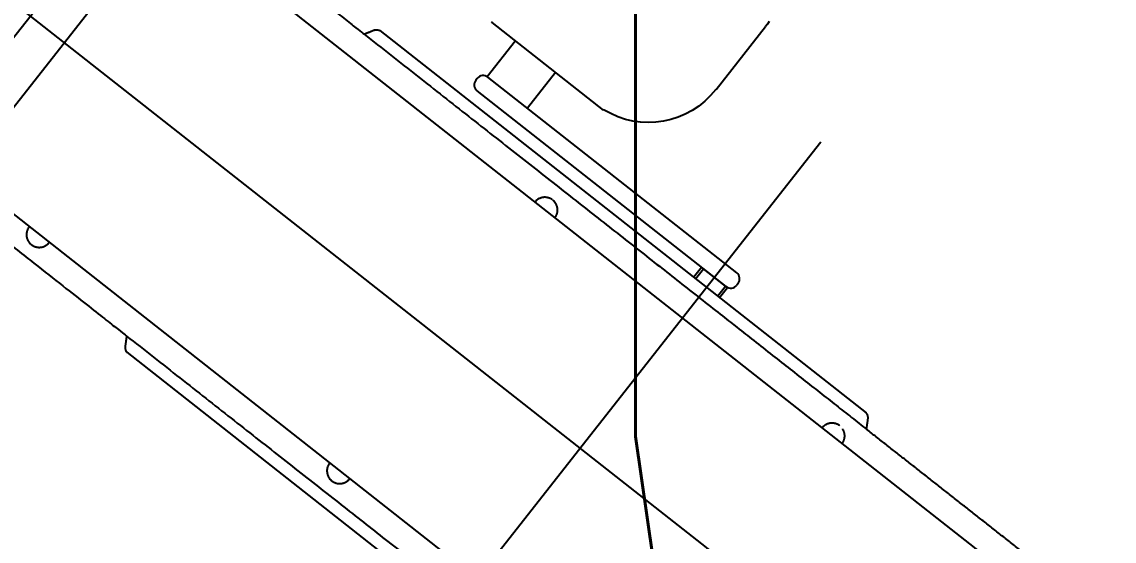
# Model space of a CAD drawing. Header units: millimetres. Extents: x 1145859089 to 1147511753, y -1047484727 to -1047247487.
# Drawn here: x 1146333848.6 to 1146334276.6, y -1047434170.9 to -1047433967.4 of the extents above; entities that cross this region are included whole.
import ezdxf
from ezdxf.xclip import XClip

# ---------------------------------------------------------------- set-up
doc = ezdxf.new("R2010")
doc.units = ezdxf.units.MM
doc.header["$LTSCALE"] = 100
doc.header["$MEASUREMENT"] = 0
doc.header["$XCLIPFRAME"] = 2
doc.linetypes.add('단지배치도$0$CENTER', pattern=[31, 30, -0.5, 0, -0.5])
doc.layers.get('0').update_dxf_attribs({"linetype": 'CONTINUOUS'})
for name, color, linetype in [('XREF', 135, 'CONTINUOUS'), ('단지배치도$0$S240910', 33, 'CONTINUOUS'), ('단지배치도$0$W240910', 135, 'CONTINUOUS')]:
    doc.layers.add(name, color=color, linetype=linetype)
doc.styles.add('단지배치도$0$WS1', font='romans.shx', dxfattribs={"width": 0.8, "bigfont": 'whgtxt.shx'})

# ---------------------------------------------------------------- blocks, each defined once
blk = doc.blocks.new('단지배치도$0$zw$9902')
at = {"layer": '단지배치도$0$W240910', "linetype": '단지배치도$0$CENTER', "ltscale": 20}
blk.add_line((65032.43, -62781.32), (65324.2, -62410.3), dxfattribs=at)
at = {"layer": '단지배치도$0$W240910', "linetype": '단지배치도$0$CENTER', "ltscale": 50}
for p, q in [((65113.43, -62544.79), (65594.77, -62923.3)), ((65488.05, -62645.18), (65298.25, -62886.54))]:
    blk.add_line(p, q, dxfattribs=at)
at = {"layer": '단지배치도$0$W240910', "linetype": 'ByBlock', "ltscale": 20}
for p, q in [((65572.64, -62823.21), (65235.53, -62558.11)), ((65215.13, -62576.49), (65168.17, -62636.21)), ((65358.84, -62598.08), (65359.21, -62598.38)), ((65402.83, -62632.68), (65359.21, -62598.38)), ((65467.76, -62597.99), (65467.07, -62598.97)), ((65315.29, -62601.51), (65505.82, -62751.35)), ((65446.95, -62624.59), (65466.35, -62599.92)), ((65467.07, -62598.97), (65466.35, -62599.92)), ((65368.37, -62605.58), (65357.34, -62619.6)), ((65455.07, -62696.46), (65357.58, -62619.79)), ((65384.09, -62617.94), (65373.06, -62631.96)), ((65353.36, -62620.29), (65352.88, -62620.9)), ((65450.88, -62701.78), (65353.39, -62625.12)), ((65492.28, -62925.4), (65155.17, -62660.3)), ((65438.14, -62698.13), (65441.24, -62694.2)), ((65438.95, -62698.76), (65442.04, -62694.83)), ((65442.04, -62694.83), (65441.24, -62694.2)), ((65450.65, -62701.6), (65442.04, -62694.83)), ((65455.58, -62700.67), (65455.1, -62701.28)), ((65447.56, -62705.53), (65450.65, -62701.6)), ((65448.37, -62706.16), (65451.46, -62702.23)), ((65451.46, -62702.23), (65450.65, -62701.6)), ((65216.15, -62727.58), (65406.69, -62877.41))]:
    blk.add_line(p, q, dxfattribs=at)
for centre, start, end in [((65355.72, -62622.14), 51.8188, 141.8188), ((65355.24, -62622.76), 141.8188, 231.8188), ((65453.22, -62698.81), 321.8188, 51.8188), ((65452.74, -62699.42), 231.8188, 321.8188)]:
    blk.add_arc(centre, 3, start, end, dxfattribs=at)
at = {"layer": '단지배치도$0$W240910', "linetype": 'ByBlock', "ltscale": 20, "extrusion": (0, 0, -1)}
blk.add_ellipse((65420.83, -62604.05), major_axis=(20.77, 26.45), ratio=0.987979, start_param=1.571518, end_param=3.03594, dxfattribs=at)
at = {"layer": '단지배치도$0$W240910', "linetype": 'ByBlock', "ltscale": 20}
for points in [[(65241.66, -62549.9), (65309.06, -62602.9), (65309.06, -62602.9)], [(65309.06, -62602.9), (65310.94, -62602.15), (65313.1, -62601.3)], [(65309.06, -62602.9), (65438.61, -62704.78), (65505.94, -62757.73)], [(65148.64, -62668.2), (65216.03, -62721.2), (65216.03, -62721.2)], [(65216.03, -62721.2), (65215.75, -62723.2), (65215.43, -62725.5)], [(65216.03, -62721.2), (65345.58, -62823.07), (65412.92, -62876.02)], [(65505.94, -62757.73), (65506.23, -62755.73), (65506.54, -62753.42)], [(65567.76, -62806.34), (65536.65, -62781.87), (65505.94, -62757.73)]]:
    blk.add_open_spline(points, degree=2, dxfattribs=at)
for points, weights in [([(65313.1, -62601.3), (65314.24, -62600.98), (65315.29, -62601.51)], [1, 0.930141413794, 1]), ([(65382.93, -62667.87), (65379.14, -62664.97), (65376.06, -62668.61)], [1, 0.723599161144, 1]), ([(65383.86, -62674.86), (65386.81, -62670.97), (65382.99, -62667.92)], [1, 0.716193464368, 1]), ([(65177.87, -62678.36), (65174.79, -62682.29), (65178.71, -62685.38)], [1, 0.70815548966, 1]), ([(65178.71, -62685.38), (65182.64, -62688.45), (65185.73, -62684.54)], [1, 0.709684289469, 1]), ([(65215.43, -62725.5), (65215.38, -62726.68), (65216.15, -62727.58)], [1, 0.930141413794, 1]), ([(65506.54, -62753.42), (65506.59, -62752.24), (65505.82, -62751.35)], [1, 0.930141413794, 1]), ([(65495.45, -62756.36), (65491.64, -62753.41), (65488.55, -62757.09)], [1, 0.721407071342, 1]), ([(65496.36, -62763.33), (65498.47, -62760.54), (65496.58, -62757.59)], [1, 0.820219563197, 1]), ([(65295.59, -62770.93), (65292.54, -62774.82), (65296.39, -62777.92)], [1, 0.711833891641, 1]), ([(65296.43, -62777.95), (65300.36, -62781.02), (65303.45, -62777.11)], [1, 0.709684285865, 1])]:
    blk.add_rational_spline(points, weights, degree=2, dxfattribs=at)
at = {"layer": '단지배치도$0$S240910', "style": '단지배치도$0$WS1', "width": 0.8}
blk.add_text('FH:32.00', height=1200, dxfattribs=at).set_placement((60354.83, -63274.83))
blk = doc.blocks.new('단지배치도')
blk.add_blockref('단지배치도$0$zw$9902', (141034.19, 142437.16))

msp = doc.modelspace()

# ---------------------------------------------------------------- block references
at = {"layer": 'XREF'}
ref = msp.add_blockref('단지배치도', (1146127639.433662, -1047513806.462535), dxfattribs=at)
XClip(ref).set_block_clipping_path([(72982.4064819524, 34919.7593965302), (360382.4067475507, 255319.7593436702)])

doc.saveas('drawing.dxf')
